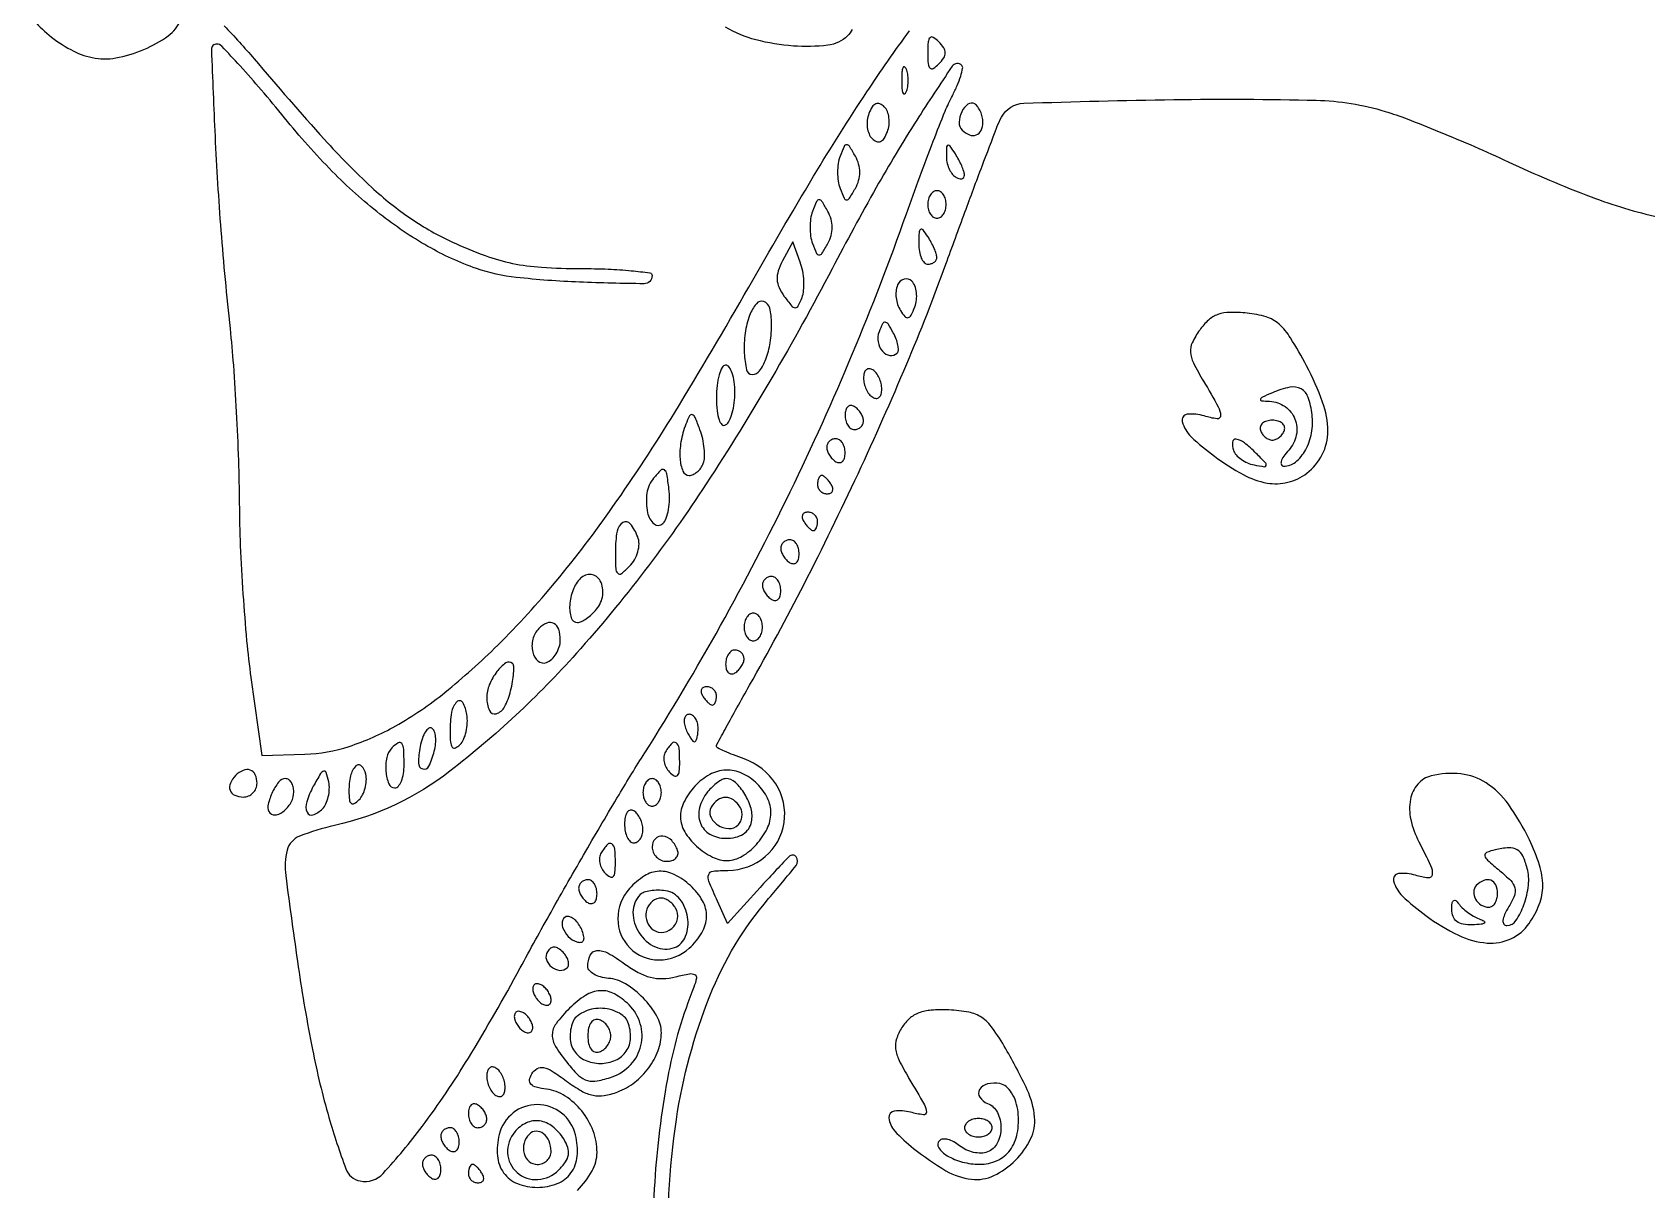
# Model space of a CAD drawing. Header units: millimetres. Extents: x 56222 to 3066687, y -650199 to -121287.
# Drawn here: x 140562.301 to 140564.496, y -185751.057 to -185749.483 of the extents above; entities that cross this region are included whole.
import ezdxf

# ---------------------------------------------------------------- set-up
doc = ezdxf.new("R2010")
doc.units = ezdxf.units.MM
doc.header["$MEASUREMENT"] = 0
doc.layers.add('$TD_AUDIT_GENERATED_(A0BDF17)', color=32, linetype='Continuous', lineweight=30)

msp = doc.modelspace()

# ---------------------------------------------------------------- linework, layer by layer
at = {"layer": '$TD_AUDIT_GENERATED_(A0BDF17)', "linetype": 'Continuous', "lineweight": 25, "ltscale": 2}
for points in [[(140562.301, -185749.4645, 0.048752), (140562.3238, -185749.4872, 0.047833), (140562.3532, -185749.507, 0.070194), (140562.3824, -185749.5179, 0.101189), (140562.4144, -185749.5183, 0.053448), (140562.4526, -185749.5068, 0.054113), (140562.4859, -185749.4882, 0.14791), (140562.5023, -185749.4671, -0.206619)], [(140562.5617, -185749.4746, -0.016158), (140562.6026, -185749.5196, 0.006344), (140562.6981, -185749.6291, 0.023676), (140562.7623, -185749.6942, 0.036519), (140562.8158, -185749.7368, 0.042594), (140562.8724, -185749.7688, 0.01945), (140562.9167, -185749.7871, 0.037243), (140562.9537, -185749.7976, 0.034886), (140562.9934, -185749.8029, 0.014999), (140563.0468, -185749.8047, -0.009079), (140563.0839, -185749.8054, -0.015033), (140563.1152, -185749.8076, -0.008734), (140563.1404, -185749.8106, -0.374824), (140563.1436, -185749.8143, -0.41701), (140563.1326, -185749.8253, -0.008204), (140563.045, -185749.8232, -0.016491), (140562.959, -185749.8168, -0.057378), (140562.9048, -185749.8046, -0.046065), (140562.8387, -185749.7745, -0.036453), (140562.7736, -185749.7306, -0.03263), (140562.7088, -185749.6726, -0.023217), (140562.644, -185749.5999, 0.005845), (140562.6121, -185749.5615, 0.008965), (140562.5835, -185749.5291, 0.004152), (140562.5586, -185749.5024, 0.195716), (140562.552, -185749.4994, 0.436987), (140562.5445, -185749.5069, 0.002228), (140562.5494, -185749.6249, 0.00819), (140562.5574, -185749.7531, 0.007282), (140562.5698, -185749.8862, -0.009185), (140562.5743, -185749.9362, -0.004576), (140562.5783, -185749.9997, -0.00454), (140562.5811, -185750.0656, -0.006662), (140562.5824, -185750.1235, 0.008702), (140562.5838, -185750.1815, 0.005923), (140562.5874, -185750.2473, 0.00597), (140562.5924, -185750.3108, 0.011931), (140562.5982, -185750.3609), (140562.6129, -185750.467), (140562.6715, -185750.4651, 0.070613), (140562.7319, -185750.4544, 0.049816), (140562.7951, -185750.4266, 0.041576), (140562.862, -185750.381, 0.024927), (140562.9337, -185750.3168, 0.025028), (140563.0131, -185750.2299, 0.019704), (140563.0904, -185750.1284, 0.015711), (140563.1743, -185750.0004, 0.007381), (140563.275, -185749.8299, -0.005342), (140563.3632, -185749.6792, -0.01129), (140563.4355, -185749.5646, -0.011888), (140563.4937, -185749.4813, -0.081265)], [(140563.4156, -185749.4796, -0.069954), (140563.4092, -185749.4882, -0.16882), (140563.3826, -185749.5011, -0.047043), (140563.3356, -185749.5021, -0.046562), (140563.2847, -185749.4937, -0.070883), (140563.2436, -185749.4763, 0.002288)], [(140563.1663, -185751.164, -0.048779), (140563.1766, -185750.9619, -0.057794), (140563.2221, -185750.7937, -0.082306), (140563.302, -185750.6615, 0.008051), (140563.3394, -185750.6163, 0.345415), (140563.3395, -185750.6047, 0.458306), (140563.3299, -185750.6041, 0.008332), (140563.2904, -185750.6464), (140563.2463, -185750.6952), (140563.2325, -185750.6649, -0.009651), (140563.2208, -185750.6379, -0.181295), (140563.2205, -185750.6288, -0.292556), (140563.2264, -185750.6241, -0.024272), (140563.2467, -185750.623, 0.17487), (140563.2973, -185750.6043, 0.183984), (140563.3231, -185750.5581, 0.179579), (140563.3118, -185750.5055, 0.168658), (140563.2687, -185750.4714, -0.008501), (140563.2543, -185750.4661, -0.013449), (140563.2421, -185750.4611, -0.007357), (140563.2323, -185750.4565, -0.287053), (140563.2311, -185750.4545, -0.123969), (140563.2318, -185750.4517, -0.000758), (140563.2443, -185750.4285, -0.003058), (140563.2589, -185750.4021, -0.001936), (140563.2761, -185750.3714, 0.011005), (140563.3503, -185750.2337, 0.009045), (140563.4236, -185750.0836, 0.009178), (140563.4899, -185749.9342, 0.012979), (140563.543, -185749.7987, -0.001425), (140563.5689, -185749.7279, -0.002031), (140563.5923, -185749.6653, -0.001116), (140563.6124, -185749.6124, -0.03037), (140563.6186, -185749.5988, -0.268782), (140563.6489, -185749.5799, -0.004572), (140563.8529, -185749.575, -0.00989), (140564.0464, -185749.5759, -0.067886), (140564.1402, -185749.591, -0.01754), (140564.1701, -185749.6013, -0.005687), (140564.2136, -185749.6186, -0.005662), (140564.2616, -185749.6388, -0.006338), (140564.3073, -185749.6595, 0.018022), (140564.4203, -185749.7073, 0.037277), (140564.5121, -185749.7347, 0.037194)], [(140563.0422, -185751.0583, 0.065531), (140563.0621, -185751.0318, 0.129065), (140563.0687, -185751.0065, 0.091195), (140563.0634, -185750.9774, 0.077679), (140563.0479, -185750.9502, 0.080573), (140563.0255, -185750.9299, 0.112464), (140563.0002, -185750.9207, -0.030662), (140562.986, -185750.918, -0.140497), (140562.9788, -185750.9138, -0.238232), (140562.977, -185750.9078, -0.0968), (140562.9801, -185750.8997, -0.120362), (140562.9874, -185750.8926, -0.187244), (140562.9959, -185750.8912, -0.090955), (140563.0078, -185750.8961, -0.016522), (140563.0274, -185750.9096, 0.027316), (140563.0477, -185750.923, 0.08035), (140563.0633, -185750.9289, 0.09474), (140563.0784, -185750.9292, 0.048082), (140563.0968, -185750.9242, 0.075009), (140563.1199, -185750.9112, 0.067812), (140563.1391, -185750.8915, 0.069826), (140563.1518, -185750.8681, 0.089818), (140563.1562, -185750.844, 0.131178), (140563.1501, -185750.8212, 0.062045), (140563.1317, -185750.7968, 0.061669), (140563.1076, -185750.7774, 0.120716), (140563.0843, -185750.7699, -0.047305), (140563.0736, -185750.768, -0.064223), (140563.0645, -185750.7643, -0.080865), (140563.0583, -185750.7593, -0.184069), (140563.0562, -185750.7538, -0.106295), (140563.0596, -185750.7383, -0.276744), (140563.0685, -185750.7321, -0.14579), (140563.0837, -185750.7355, -0.031215), (140563.1066, -185750.7504, 0.035316), (140563.1248, -185750.7619, 0.061959), (140563.1414, -185750.7684, 0.068629), (140563.1578, -185750.7702, 0.054989), (140563.1755, -185750.7678, -0.01451), (140563.1945, -185750.7636, -0.177303), (140563.2017, -185750.7648, -0.328558), (140563.204, -185750.7698, -0.041976), (140563.2003, -185750.7818, 0.047383), (140563.1661, -185750.898, 0.030456), (140563.1478, -185751.0374, 0.028915), (140563.146, -185751.1875, 0.029252)]]:
    msp.add_lwpolyline(points, format="xyb", dxfattribs=at)
for points in [[(140563.5334, -185749.5264, 0.049631), (140563.5401, -185749.5182, 0.147822), (140563.5421, -185749.5114, 0.147822), (140563.5401, -185749.5046, 0.049631), (140563.5334, -185749.4964, 0.051663), (140563.5259, -185749.4903, 0.354955), (140563.5215, -185749.4908, 0.180052), (140563.5189, -185749.4964, 0.018208), (140563.5184, -185749.5114, 0.018208), (140563.5189, -185749.5264, 0.180052), (140563.5215, -185749.532, 0.354955), (140563.5259, -185749.5325, 0.051663)], [(140562.6626, -185750.7544, 0.012531), (140562.6819, -185750.8668, 0.021563), (140562.7043, -185750.9591, 0.018508), (140562.7273, -185751.0289, 0.26157), (140562.7466, -185751.0454, 0.260515), (140562.7778, -185751.0352, 0.024885), (140562.831, -185750.9713, 0.02463), (140562.8938, -185750.8784, 0.01241), (140562.9643, -185750.7557, -0.004062), (140563.0062, -185750.6797, -0.003085), (140563.0534, -185750.5971, -0.003119), (140563.0986, -185750.5201, -0.007278), (140563.1337, -185750.4632, 0.014762), (140563.2366, -185750.2902, 0.013919), (140563.3314, -185750.1081, 0.013866), (140563.4161, -185749.9203, 0.014357), (140563.4893, -185749.7302, -0.003793), (140563.5075, -185749.6798, -0.004252), (140563.5258, -185749.6316, -0.003915), (140563.542, -185749.5908, -0.022634), (140563.5518, -185749.5697, 0.017646), (140563.5584, -185749.5557, 0.026342), (140563.5631, -185749.5429, 0.024381), (140563.5658, -185749.5325, 0.252474), (140563.5646, -185749.5284, 0.471071), (140563.5515, -185749.5297, 0.006957), (140563.5034, -185749.6029, 0.013253), (140563.4483, -185749.6946, 0.008241), (140563.3884, -185749.805, -0.024042), (140563.2173, -185750.0973, -0.037944), (140563.0407, -185750.3279, -0.045722), (140562.8686, -185750.4883, -0.110085), (140562.7119, -185750.562, 0.03931), (140562.6642, -185750.5767, 0.240191), (140562.6476, -185750.5955, 0.095166), (140562.6455, -185750.6301, 0.003883)], [(140563.4892, -185749.5645, 0.057986), (140563.4911, -185749.5574, 0.037979), (140563.4918, -185749.5489, 0.037979), (140563.4911, -185749.5404, 0.057986), (140563.4892, -185749.5333, 0.174857), (140563.4868, -185749.5306, 0.447206), (140563.4847, -185749.5314, 0.078554), (140563.4833, -185749.5377, 0.017491), (140563.4829, -185749.5489, 0.017491), (140563.4833, -185749.56, 0.078554), (140563.4847, -185749.5663, 0.447206), (140563.4868, -185749.5671, 0.174857)], [(140563.4634, -185749.6188, 0.063629), (140563.4657, -185749.6096, 0.058551), (140563.4656, -185749.5999, 0.062447), (140563.4634, -185749.5911, 0.10393), (140563.4593, -185749.5847, 0.097635), (140563.4533, -185749.5807, 0.205678), (140563.4478, -185749.5807, 0.150424), (140563.4428, -185749.585, 0.048003), (140563.4384, -185749.5938, 0.063629), (140563.4362, -185749.6031, 0.058551), (140563.4362, -185749.6128, 0.062447), (140563.4385, -185749.6216, 0.10393), (140563.4426, -185749.628, 0.097635), (140563.4486, -185749.632, 0.205678), (140563.4541, -185749.632, 0.150424), (140563.459, -185749.6277, 0.048003)], [(140563.5933, -185749.6058, 0.055887), (140563.5925, -185749.5984, 0.049696), (140563.5901, -185749.5911, 0.052635), (140563.5864, -185749.5849, 0.096533), (140563.5822, -185749.5809, 0.305994), (140563.573, -185749.5813, 0.122354), (140563.5646, -185749.5914, 0.101767), (140563.5609, -185749.6058, 0.210351), (140563.5651, -185749.6164, 0.099868), (140563.5749, -185749.6229, 0.1881), (140563.5842, -185749.623, 0.197274), (140563.5909, -185749.6168, 0.10924)], [(140563.4199, -185749.6957, 0.059084), (140563.4244, -185749.6848, 0.068981), (140563.4259, -185749.6738, 0.068981), (140563.4244, -185749.6628, 0.059084), (140563.4199, -185749.6519, 0.010895), (140563.4119, -185749.6384, 0.259519), (140563.4082, -185749.6363, 0.295615), (140563.4048, -185749.6385, 0.013333), (140563.3992, -185749.6519, 0.055799), (140563.3966, -185749.6619, 0.036213), (140563.3958, -185749.6738, 0.036213), (140563.3966, -185749.6857, 0.055799), (140563.3992, -185749.6957, 0.013333), (140563.4048, -185749.7091, 0.295615), (140563.4082, -185749.7113, 0.259519), (140563.4119, -185749.7092, 0.010895)], [(140563.5682, -185749.6776, 0.074451), (140563.5673, -185749.6725, 0.021733), (140563.5645, -185749.665, 0.021318), (140563.5605, -185749.6567, 0.021347), (140563.5559, -185749.6488, 0.010223), (140563.5488, -185749.6383, 0.295079), (140563.5459, -185749.6371, 0.343021), (140563.544, -185749.6393, 0.012098), (140563.5436, -185749.6512, 0.053738), (140563.5444, -185749.6598, 0.049393), (140563.5471, -185749.6684, 0.052761), (140563.5511, -185749.6755, 0.101161), (140563.5559, -185749.68, 0.058538), (140563.5606, -185749.6823, 0.128516), (140563.5646, -185749.6825, 0.195945), (140563.5672, -185749.6808, 0.157323)], [(140563.5434, -185749.7175, 0.064853), (140563.5424, -185749.7103, 0.082425), (140563.5397, -185749.7043, 0.098894), (140563.5357, -185749.7002, 0.148195), (140563.5309, -185749.6988, 0.148195), (140563.5261, -185749.7002, 0.098894), (140563.5221, -185749.7043, 0.082425), (140563.5193, -185749.7103, 0.064853), (140563.5184, -185749.7175, 0.064853), (140563.5193, -185749.7247, 0.082425), (140563.5221, -185749.7307, 0.098894), (140563.5261, -185749.7348, 0.148195), (140563.5309, -185749.7362, 0.148195), (140563.5357, -185749.7348, 0.098894), (140563.5397, -185749.7307, 0.082425), (140563.5424, -185749.7247, 0.064853)], [(140563.3825, -185749.7706, 0.059084), (140563.3869, -185749.7598, 0.068981), (140563.3885, -185749.7487, 0.068981), (140563.3869, -185749.7377, 0.059084), (140563.3824, -185749.7269, 0.010895), (140563.3745, -185749.7133, 0.259519), (140563.3707, -185749.7113, 0.295615), (140563.3673, -185749.7135, 0.013333), (140563.3618, -185749.7269, 0.055799), (140563.3591, -185749.7369, 0.036213), (140563.3583, -185749.7487, 0.036213), (140563.3591, -185749.7606, 0.055799), (140563.3618, -185749.7706, 0.013333), (140563.3673, -185749.784, 0.295615), (140563.3707, -185749.7862, 0.259519), (140563.3745, -185749.7841, 0.010895)], [(140563.5307, -185749.7893, 0.077483), (140563.5298, -185749.7845, 0.020703), (140563.527, -185749.7772, 0.02047), (140563.523, -185749.7691, 0.019837), (140563.5184, -185749.7612, 0.023197), (140563.5119, -185749.7521, 0.409657), (140563.5086, -185749.7517, 0.220444), (140563.5065, -185749.7557, 0.011293), (140563.5061, -185749.7706, 0.042523), (140563.5069, -185749.7814, 0.062416), (140563.5096, -185749.7905, 0.082215), (140563.5136, -185749.7966, 0.210568), (140563.5184, -185749.7987, 0.073605), (140563.5232, -185749.798, 0.089496), (140563.5272, -185749.796, 0.102891), (140563.5298, -185749.7929, 0.133323)], [(140563.3474, -185749.8442, 0.06919), (140563.3496, -185749.8344, 0.034855), (140563.3499, -185749.8216, 0.033795), (140563.3483, -185749.8082, 0.042503), (140563.345, -185749.7961), (140563.3347, -185749.7684), (140563.3209, -185749.7943, 0.044148), (140563.3151, -185749.808, 0.091301), (140563.3135, -185749.8194, 0.095018), (140563.3162, -185749.8304, 0.050835), (140563.3233, -185749.8425, 0.013866), (140563.3332, -185749.8553, 0.205813), (140563.3382, -185749.8579, 0.300835), (140563.3423, -185749.8556, 0.026893)], [(140563.5007, -185749.8569, 0.06178), (140563.503, -185749.8474, 0.05794), (140563.503, -185749.8374, 0.062199), (140563.5009, -185749.8284, 0.106657), (140563.4967, -185749.822, 0.270146), (140563.4861, -185749.8192, 0.237943), (140563.4774, -185749.827, 0.122902), (140563.4753, -185749.8445, 0.108125), (140563.4814, -185749.8619, 0.03838), (140563.4873, -185749.8701, 0.288275), (140563.4917, -185749.8714, 0.216012), (140563.4957, -185749.8681, 0.023638)], [(140563.306, -185749.8789, 0.061507), (140563.3035, -185749.8585, 0.252368), (140563.2954, -185749.8496, 0.317616), (140563.2853, -185749.8525, 0.077779), (140563.2762, -185749.8684, 0.059062), (140563.2701, -185749.8924, 0.04377), (140563.2689, -185749.9196, 0.044424), (140563.272, -185749.9424, 0.350556), (140563.2797, -185749.9486, 0.236107), (140563.2898, -185749.9436, 0.070721), (140563.2983, -185749.9281, 0.054226), (140563.3041, -185749.9055, 0.036078)], [(140563.4767, -185749.9196, 0.191296), (140563.4784, -185749.9156, 0.054081), (140563.4778, -185749.9088, 0.046136), (140563.4755, -185749.9005, 0.034771), (140563.4714, -185749.892, 0.014468), (140563.4643, -185749.88, 0.237758), (140563.4604, -185749.8776, 0.305904), (140563.4569, -185749.8797, 0.021493), (140563.4521, -185749.8906, 0.136473), (140563.4508, -185749.9045, 0.132635), (140563.4568, -185749.9172, 0.181039), (140563.4668, -185749.9228, 0.238421)], [(140563.8779, -185749.9055, 0.132781), (140563.8755, -185749.9183, 0.097996), (140563.8795, -185749.9327, 0.016398), (140563.8934, -185749.958, -0.006223), (140563.9133, -185749.9928, -0.123249), (140563.9165, -185750.0046, -0.457489), (140563.9117, -185750.009, -0.044905), (140563.8942, -185750.0051, 0.104336), (140563.8712, -185750.0028, 0.455618), (140563.8644, -185750.0127, 0.141352), (140563.8765, -185750.0334, 0.03182), (140563.9081, -185750.0599, 0.033806), (140563.9472, -185750.0848, 0.079694), (140563.9797, -185750.0963, 0.107133), (140564.0079, -185750.0953, 0.10191), (140564.0337, -185750.0829, 0.113502), (140564.0547, -185750.0576, 0.11779), (140564.0622, -185750.026, 0.085743), (140564.0552, -185749.9864, 0.036515), (140564.0334, -185749.9371, 0.014527), (140564.0115, -185749.899, 0.074098), (140563.9959, -185749.8803, 0.107907), (140563.9784, -185749.8705, 0.048518), (140563.9524, -185749.8652, 0.030019), (140563.929, -185749.8643, 0.081787), (140563.9127, -185749.8672, 0.097956), (140563.8999, -185749.8749, 0.056303), (140563.888, -185749.8883, 0.039946)], [(140563.2561, -185749.9729, 0.032276), (140563.2552, -185749.9588, 0.049716), (140563.2524, -185749.9469, 0.064068), (140563.2484, -185749.9387, 0.251914), (140563.2436, -185749.9361, 0.280045), (140563.2388, -185749.9391, 0.051215), (140563.2348, -185749.9492, 0.04194), (140563.232, -185749.9635, 0.02657), (140563.2311, -185749.9806, 0.023007), (140563.2319, -185749.9982, 0.059005), (140563.2346, -185750.0106, 0.125298), (140563.2386, -185750.0168, 0.336396), (140563.2436, -185750.0173, 0.146547), (140563.2484, -185750.0119, 0.040338), (140563.2524, -185750.0011, 0.037109), (140563.2552, -185749.9875, 0.031397)], [(140563.4559, -185749.9688, 0.059645), (140563.455, -185749.9611, 0.050746), (140563.4523, -185749.9533, 0.053126), (140563.4482, -185749.9467, 0.091204), (140563.4435, -185749.9424, 0.131946), (140563.4387, -185749.9409, 0.190139), (140563.4346, -185749.9424, 0.14379), (140563.4319, -185749.9468, 0.069308), (140563.431, -185749.9534, 0.059645), (140563.4319, -185749.9611, 0.050746), (140563.4346, -185749.9689, 0.053126), (140563.4387, -185749.9755, 0.091204), (140563.4435, -185749.9798, 0.131946), (140563.4482, -185749.9813, 0.190139), (140563.4523, -185749.9798, 0.14379), (140563.455, -185749.9754, 0.069308)], [(140564.0408, -185750.0034, 0.052037), (140564.0355, -185749.9799, 0.187527), (140564.0259, -185749.9683, 0.181005), (140564.0106, -185749.966, 0.048016), (140563.9868, -185749.9736, 0.006823), (140563.9732, -185749.9797, 0.209549), (140563.9707, -185749.9824, 0.477982), (140563.972, -185749.9844, 0.01476), (140563.9831, -185749.9852, -0.142027), (140564.0041, -185749.9922, -0.149448), (140564.0175, -185750.0093, -0.145538), (140564.0194, -185750.0313, -0.133083), (140564.009, -185750.0516, 0.030882), (140564.0023, -185750.06, 0.07684), (140563.9988, -185750.0671, 0.182371), (140563.9991, -185750.0715, 0.296932), (140564.0021, -185750.0735, 0.173293), (140564.0182, -185750.0678, 0.095246), (140564.0318, -185750.0515, 0.080508), (140564.04, -185750.0284, 0.075296)], [(140563.431, -185750.0118, 0.089642), (140563.43, -185750.0067, 0.053229), (140563.4273, -185750.0012, 0.051032), (140563.4233, -185749.9962, 0.06081), (140563.4185, -185749.9923, 0.139169), (140563.4137, -185749.991, 0.191142), (140563.4097, -185749.9926, 0.138808), (140563.4069, -185749.9972, 0.066118), (140563.406, -185750.0041, 0.062283), (140563.4069, -185750.0115, 0.080552), (140563.4097, -185750.0178, 0.097988), (140563.4137, -185750.0221, 0.153634), (140563.4185, -185750.0236, 0.092995), (140563.4232, -185750.0227, 0.096318), (140563.4273, -185750.0201, 0.099231), (140563.43, -185750.0163, 0.105429)], [(140563.2132, -185750.0696, 0.084242), (140563.2149, -185750.0613, 0.032269), (140563.2145, -185750.0494, 0.030832), (140563.2124, -185750.0363, 0.033069), (140563.2087, -185750.0239, 0.010299), (140563.2021, -185750.0072, 0.203038), (140563.1983, -185750.0034, 0.387359), (140563.1946, -185750.0049, 0.025048), (140563.1895, -185750.0163, 0.048162), (140563.1828, -185750.0403, 0.059784), (140563.1816, -185750.0634, 0.080616), (140563.1855, -185750.0803, 0.304982), (140563.194, -185750.086, 0.111456), (140563.1994, -185750.0848, 0.066125), (140563.205, -185750.0812, 0.061072), (140563.2098, -185750.0759, 0.063157)], [(140564.0032, -185750.0245, 0.159683), (140564.0032, -185750.0194, 0.143818), (140564.0002, -185750.015, 0.107546), (140563.9945, -185750.012, 0.064908), (140563.9868, -185750.011, 0.064908), (140563.9792, -185750.012, 0.107546), (140563.9735, -185750.015, 0.143818), (140563.9705, -185750.0194, 0.159683), (140563.9705, -185750.0245, 0.073624), (140563.9731, -185750.0296, 0.066918), (140563.9772, -185750.034, 0.070382), (140563.982, -185750.0369, 0.102038), (140563.9868, -185750.0379, 0.102038), (140563.9917, -185750.0369, 0.070382), (140563.9965, -185750.034, 0.066918), (140564.0006, -185750.0296, 0.073624)], [(140563.406, -185750.0555, 0.062283), (140563.4051, -185750.0481, 0.080552), (140563.4023, -185750.0418, 0.097988), (140563.3983, -185750.0376, 0.153634), (140563.3935, -185750.0361, 0.092995), (140563.3887, -185750.0369, 0.096318), (140563.3847, -185750.0395, 0.099231), (140563.382, -185750.0433, 0.105429), (140563.381, -185750.0478, 0.089642), (140563.3819, -185750.0529, 0.053229), (140563.3847, -185750.0584, 0.051032), (140563.3887, -185750.0635, 0.06081), (140563.3935, -185750.0673, 0.139169), (140563.3982, -185750.0686, 0.191142), (140563.4023, -185750.067, 0.138808), (140563.4051, -185750.0624, 0.066118)], [(140563.965, -185750.0561, 0.027289), (140563.9488, -185750.0416, 0.13434), (140563.9377, -185750.0368, 0.418621), (140563.9327, -185750.0406, 0.112597), (140563.9338, -185750.0516, 0.103328), (140563.9374, -185750.058, 0.054984), (140563.9442, -185750.064, 0.051333), (140563.9528, -185750.0689, 0.055364), (140563.962, -185750.0717, 0.011149), (140563.9759, -185750.0741, 0.40204), (140563.9784, -185750.0724, 0.241811), (140563.9773, -185750.0687, 0.006239)], [(140563.1584, -185750.1513, 0.11452), (140563.1628, -185750.1442, 0.039601), (140563.1658, -185750.1324, 0.036868), (140563.1672, -185750.1184, 0.035188), (140563.1665, -185750.1042, 0.010813), (140563.1637, -185750.0839, 0.201872), (140563.1603, -185750.0785, 0.362792), (140563.1555, -185750.0789, 0.025964), (140563.1457, -185750.0896, 0.136785), (140563.1366, -185750.1102, 0.086848), (140563.1374, -185750.1367, 0.167955), (140563.1463, -185750.1518, 0.390398)], [(140563.3872, -185750.0985, 0.029505), (140563.3839, -185750.0937, 0.035638), (140563.3802, -185750.0897, 0.038439), (140563.3767, -185750.0868, 0.151918), (140563.374, -185750.086, 0.210953), (140563.3719, -185750.087, 0.081139), (140563.3701, -185750.0897, 0.061769), (140563.3689, -185750.0937, 0.042167), (140563.3685, -185750.0985, 0.105053), (140563.3695, -185750.1033, 0.099167), (140563.3724, -185750.1073, 0.09642), (140563.3767, -185750.1101, 0.093332), (140563.3817, -185750.111, 0.108972), (140563.3862, -185750.11, 0.182303), (140563.3888, -185750.1073, 0.161196), (140563.3892, -185750.1033, 0.082592)], [(140563.124, -185750.1694, 0.074356), (140563.114, -185750.1518, 0.38541), (140563.1039, -185750.15, 0.213394), (140563.0959, -185750.162, 0.041494), (140563.0937, -185750.1886, 0.008812), (140563.0941, -185750.2125, 0.178453), (140563.0968, -185750.2191, 0.393716), (140563.1018, -185750.2195, 0.028574), (140563.1129, -185750.2096, 0.066386), (140563.1198, -185750.2006, 0.062393), (140563.1242, -185750.1899, 0.065733), (140563.1258, -185750.179, 0.093986)], [(140563.3685, -185750.1485, 0.105053), (140563.3675, -185750.1437, 0.099167), (140563.3646, -185750.1397, 0.09642), (140563.3603, -185750.1369, 0.093332), (140563.3553, -185750.136, 0.108972), (140563.3508, -185750.137, 0.182303), (140563.3482, -185750.1397, 0.161196), (140563.3478, -185750.1437, 0.082592), (140563.3498, -185750.1485, 0.029505), (140563.3531, -185750.1533, 0.035638), (140563.3568, -185750.1573, 0.038439), (140563.3604, -185750.1602, 0.151918), (140563.363, -185750.161, 0.210953), (140563.3651, -185750.16, 0.081139), (140563.3669, -185750.1573, 0.061769), (140563.3681, -185750.1533, 0.042167)], [(140563.3435, -185750.1929, 0.062283), (140563.3426, -185750.1855, 0.080552), (140563.3399, -185750.1792, 0.097988), (140563.3358, -185750.175, 0.153634), (140563.331, -185750.1735, 0.092995), (140563.3263, -185750.1744, 0.096318), (140563.3222, -185750.1769, 0.099231), (140563.3195, -185750.1807, 0.105429), (140563.3185, -185750.1852, 0.089642), (140563.3195, -185750.1903, 0.053229), (140563.3222, -185750.1958, 0.051032), (140563.3263, -185750.2009, 0.06081), (140563.331, -185750.2047, 0.139169), (140563.3358, -185750.206, 0.191142), (140563.3399, -185750.2044, 0.138808), (140563.3426, -185750.1998, 0.066118)], [(140563.0682, -185750.2678, 0.139648), (140563.0765, -185750.2489, 0.155746), (140563.0731, -185750.2294, 0.246614), (140563.0608, -185750.2209, 0.231176), (140563.0463, -185750.2259, 0.106766), (140563.0362, -185750.2416, 0.073029), (140563.0316, -185750.2624, 0.093581), (140563.0337, -185750.2797, 0.327483), (140563.0422, -185750.2859, 0.115414), (140563.0474, -185750.2847, 0.037174), (140563.0544, -185750.2806, 0.034806), (140563.0616, -185750.2747, 0.032675)], [(140563.3185, -185750.2429, 0.062283), (140563.3176, -185750.2355, 0.080552), (140563.3149, -185750.2292, 0.097988), (140563.3108, -185750.2249, 0.153634), (140563.3061, -185750.2234, 0.092995), (140563.3013, -185750.2243, 0.096318), (140563.2972, -185750.2269, 0.099231), (140563.2945, -185750.2307, 0.105429), (140563.2936, -185750.2352, 0.089642), (140563.2945, -185750.2403, 0.053229), (140563.2972, -185750.2458, 0.051032), (140563.3013, -185750.2508, 0.06081), (140563.3061, -185750.2547, 0.139169), (140563.3108, -185750.256, 0.191142), (140563.3149, -185750.2544, 0.138808), (140563.3176, -185750.2498, 0.066118)], [(140563.2936, -185750.2921, 0.064853), (140563.2926, -185750.285, 0.082425), (140563.2899, -185750.2789, 0.098894), (140563.2858, -185750.2748, 0.148195), (140563.2811, -185750.2734, 0.148195), (140563.2763, -185750.2748, 0.098894), (140563.2723, -185750.2789, 0.082425), (140563.2695, -185750.285, 0.064853), (140563.2686, -185750.2921, 0.064853), (140563.2695, -185750.2993, 0.082425), (140563.2723, -185750.3054, 0.098894), (140563.2763, -185750.3094, 0.148195), (140563.2811, -185750.3109, 0.148195), (140563.2858, -185750.3094, 0.098894), (140563.2899, -185750.3054, 0.082425), (140563.2926, -185750.2993, 0.064853)], [(140563.0188, -185750.3095, 0.074935), (140563.0166, -185750.2951, 0.199515), (140563.01, -185750.2872, 0.227295), (140563.0005, -185750.2868, 0.094103), (140562.9896, -185750.2942, 0.137231), (140562.9814, -185750.3087, 0.115941), (140562.9813, -185750.3264, 0.164154), (140562.9886, -185750.3385, 0.27261), (140563, -185750.3404, 0.098143), (140563.0072, -185750.3359, 0.066864), (140563.0132, -185750.3284, 0.064008), (140563.0174, -185750.3191, 0.07271)], [(140563.2686, -185750.3351, 0.105429), (140563.2676, -185750.3306, 0.099231), (140563.2649, -185750.3268, 0.096318), (140563.2609, -185750.3243, 0.092995), (140563.2561, -185750.3234, 0.153634), (140563.2513, -185750.3249, 0.097988), (140563.2473, -185750.3291, 0.080552), (140563.2445, -185750.3354, 0.062283), (140563.2436, -185750.3428, 0.066118), (140563.2445, -185750.3497, 0.138808), (140563.2473, -185750.3543, 0.191142), (140563.2514, -185750.3559, 0.139169), (140563.2561, -185750.3546, 0.06081), (140563.2609, -185750.3508, 0.051032), (140563.2649, -185750.3457, 0.053229), (140563.2677, -185750.3402, 0.089642)], [(140562.9513, -185750.379, 0.01879), (140562.954, -185750.3664, 0.02576), (140562.9553, -185750.3549, 0.024432), (140562.9555, -185750.3456, 0.191133), (140562.9538, -185750.3417, 0.364182), (140562.9448, -185750.341, 0.078826), (140562.9326, -185750.3527, 0.062973), (140562.9223, -185750.3708, 0.09856), (140562.9188, -185750.3883, 0.102214), (140562.9224, -185750.4056, 0.377222), (140562.9316, -185750.41, 0.20487), (140562.943, -185750.4007, 0.05934)], [(140563.2311, -185750.3858, 0.105053), (140563.2301, -185750.3811, 0.099167), (140563.2272, -185750.377, 0.09642), (140563.2229, -185750.3743, 0.093332), (140563.2179, -185750.3733, 0.108972), (140563.2134, -185750.3743, 0.182303), (140563.2108, -185750.377, 0.161196), (140563.2104, -185750.3811, 0.082592), (140563.2124, -185750.3858, 0.029505), (140563.2157, -185750.3906, 0.035638), (140563.2194, -185750.3946, 0.038439), (140563.223, -185750.3975, 0.151918), (140563.2256, -185750.3983, 0.210953), (140563.2277, -185750.3974, 0.081139), (140563.2295, -185750.3946, 0.061769), (140563.2307, -185750.3906, 0.042167)], [(140562.8824, -185750.4522, 0.093921), (140562.8873, -185750.4451, 0.046785), (140562.8907, -185750.4346, 0.044184), (140562.8924, -185750.4226, 0.049405), (140562.8918, -185750.4111, 0.091486), (140562.8862, -185750.3948, 0.49674), (140562.8783, -185750.3938, 0.156221), (140562.871, -185750.4081, 0.040615), (140562.8689, -185750.4341, 0.020593), (140562.8695, -185750.4487, 0.141005), (140562.872, -185750.4554, 0.349376), (140562.8762, -185750.4565, 0.092521)], [(140563.2061, -185750.4295, 0.062722), (140563.2052, -185750.4224, 0.08088), (140563.2026, -185750.4163, 0.098158), (140563.1986, -185750.4123, 0.152681), (140563.194, -185750.4108, 0.184534), (140563.19, -185750.4123, 0.147206), (140563.1876, -185750.4163, 0.100118), (140563.1873, -185750.4224, 0.055937), (140563.1891, -185750.4295, 0.02136), (140563.1922, -185750.4367, 0.030395), (140563.1956, -185750.4428, 0.030693), (140563.1989, -185750.4472, 0.222225), (140563.2012, -185750.4483, 0.289661), (140563.2031, -185750.4471, 0.046727), (140563.2047, -185750.4428, 0.039339), (140563.2058, -185750.4367, 0.024748)], [(140562.8475, -185750.4608, 0.040394), (140562.8493, -185750.4508, 0.050539), (140562.8492, -185750.4414, 0.059244), (140562.8475, -185750.4338, 0.169812), (140562.8441, -185750.4297, 0.298967), (140562.8399, -185750.4298, 0.099644), (140562.8354, -185750.4345, 0.061246), (140562.8313, -185750.4432, 0.03289), (140562.8283, -185750.4547, 0.042524), (140562.826, -185750.4771, 0.331766), (140562.8317, -185750.4851, 0.37754), (140562.8401, -185750.4815, 0.044871)], [(140562.8064, -185750.4795, 0.011827), (140562.8059, -185750.4582, 0.146405), (140562.8032, -185750.4507, 0.394613), (140562.7984, -185750.4497, 0.056055), (140562.7897, -185750.4566, 0.148246), (140562.7829, -185750.4695, 0.068475), (140562.7817, -185750.4886, 0.077107), (140562.7856, -185750.5052, 0.305562), (140562.7939, -185750.5108, 0.226478), (140562.7987, -185750.5085, 0.074992), (140562.8027, -185750.5016, 0.057076), (140562.8055, -185750.4915, 0.038131)], [(140563.1811, -185750.4758, 0.022936), (140563.1803, -185750.4566, 0.217734), (140563.1763, -185750.4497, 0.382301), (140563.1704, -185750.4503, 0.044558), (140563.1617, -185750.4619, 0.11056), (140563.1596, -185750.4681, 0.077894), (140563.1599, -185750.4755, 0.072722), (140563.1626, -185750.483, 0.074436), (140563.1672, -185750.4893, 0.062607), (140563.1738, -185750.4945, 0.339454), (140563.178, -185750.494, 0.178281), (140563.1806, -185750.4886, 0.02285)], [(140562.6065, -185750.5045, 0.103678), (140562.6041, -185750.4929, 0.206496), (140562.5973, -185750.4866, 0.193059), (140562.5877, -185750.487, 0.091649), (140562.5774, -185750.4941, 0.091649), (140562.5703, -185750.5045, 0.193059), (140562.5699, -185750.5141, 0.206496), (140562.5762, -185750.5208, 0.103678), (140562.5878, -185750.5233, 0.099038), (140562.5949, -185750.5218, 0.097945), (140562.601, -185750.5178, 0.097945), (140562.6051, -185750.5117, 0.099038)], [(140562.6565, -185750.5163, 0.060079), (140562.6557, -185750.5094, 0.078855), (140562.6532, -185750.5036, 0.097032), (140562.6496, -185750.4997, 0.15858), (140562.6453, -185750.4983, 0.234486), (140562.6359, -185750.5029, 0.056021), (140562.6267, -185750.5184, 0.056284), (140562.6212, -185750.5354, 0.251656), (140562.6241, -185750.545, 0.268399), (140562.633, -185750.5474, 0.116311), (140562.644, -185750.5414, 0.091782), (140562.6533, -185750.5296, 0.120085)], [(140562.6954, -185750.5394, 0.087375), (140562.7002, -185750.5325, 0.051518), (140562.7034, -185750.5231, 0.049517), (140562.7048, -185750.5126, 0.059772), (140562.704, -185750.5027, 0.022865), (140562.7007, -185750.4899, 0.408819), (140562.6973, -185750.4881, 0.19123), (140562.6929, -185750.4915, 0.00812), (140562.683, -185750.5087, 0.048587), (140562.674, -185750.5297, 0.17457), (140562.6745, -185750.5441, 0.40575), (140562.6825, -185750.5476, 0.108572)], [(140562.7451, -185750.5271, 0.079555), (140562.75, -185750.5203, 0.051348), (140562.7535, -185750.5112, 0.050302), (140562.7551, -185750.5013, 0.065492), (140562.7545, -185750.4922, 0.143617), (140562.7486, -185750.4812, 0.419072), (140562.7409, -185750.4811, 0.143328), (140562.7337, -185750.4943, 0.05361), (140562.7314, -185750.5153, 0.025771), (140562.7321, -185750.527, 0.191812), (140562.7346, -185750.5318, 0.325967), (140562.7387, -185750.5321, 0.058735)], [(140563.1562, -185750.517, 0.064853), (140563.1552, -185750.5098, 0.082425), (140563.1525, -185750.5038, 0.098894), (140563.1484, -185750.4997, 0.148195), (140563.1437, -185750.4983, 0.148195), (140563.1389, -185750.4997, 0.098894), (140563.1349, -185750.5038, 0.082425), (140563.1321, -185750.5098, 0.064853), (140563.1312, -185750.517, 0.064853), (140563.1321, -185750.5242, 0.082425), (140563.1349, -185750.5302, 0.098894), (140563.1389, -185750.5343, 0.148195), (140563.1437, -185750.5357, 0.148195), (140563.1484, -185750.5343, 0.098894), (140563.1525, -185750.5302, 0.082425), (140563.1552, -185750.5242, 0.064853)], [(140563.2864, -185750.5054, 0.088436), (140563.266, -185750.4911, 0.118181), (140563.2439, -185750.4867, 0.116284), (140563.2219, -185750.4928, 0.083747), (140563.2018, -185750.5086, 0.065838), (140563.1869, -185750.5303, 0.125464), (140563.1822, -185750.5508, 0.129862), (140563.188, -185750.5706, 0.073135), (140563.204, -185750.59, 0.065838), (140563.2257, -185750.605, 0.125464), (140563.2462, -185750.6096, 0.129862), (140563.266, -185750.6038, 0.073135), (140563.2854, -185750.5878, 0.068122), (140563.3, -185750.5664, 0.113189), (140563.3051, -185750.5453, 0.119245), (140563.3005, -185750.5249, 0.081006)], [(140563.2081, -185750.5378, 0.159325), (140563.2092, -185750.5587, 0.172904), (140563.2222, -185750.5738, 0.129612), (140563.2436, -185750.5794, 0.054202), (140563.257, -185750.578, 0.088025), (140563.2676, -185750.5736, 0.103073), (140563.2749, -185750.5665, 0.100817), (140563.2788, -185750.557, 0.116346), (140563.2781, -185750.5391, 0.066852), (140563.2695, -185750.5192, 0.070135), (140563.2568, -185750.5034, 0.189898), (140563.2436, -185750.4983, 0.126352), (140563.239, -185750.4994, 0.033715), (140563.2325, -185750.5036, 0.031946), (140563.2256, -185750.5094, 0.028203), (140563.2191, -185750.5164, 0.108197)], [(140564.1844, -185750.5059, 0.133373), (140564.1745, -185750.5264, 0.102316), (140564.175, -185750.554, 0.063756), (140564.1861, -185750.5844, -0.008963), (140564.202, -185750.6165, -0.136215), (140564.2041, -185750.6287, -0.414479), (140564.1985, -185750.6332, -0.05162), (140564.1815, -185750.6297, 0.104336), (140564.1585, -185750.6274, 0.455618), (140564.1517, -185750.6373, 0.141352), (140564.1638, -185750.658, 0.03182), (140564.1954, -185750.6845, 0.045763), (140564.2398, -185750.7112, 0.093843), (140564.2789, -185750.7218, 0.127855), (140564.3111, -185750.716, 0.132777), (140564.3359, -185750.6953, 0.062244), (140564.3497, -185750.6693, 0.090188), (140564.3544, -185750.6439, 0.077994), (140564.35, -185750.6158, 0.036031), (140564.3362, -185750.5813, 0.041348), (140564.3077, -185750.5332, 0.094182), (140564.2773, -185750.5041, 0.117502), (140564.243, -185750.4918, 0.088402), (140564.2029, -185750.4945, 0.154116)], [(140563.1312, -185750.5677, 0.061875), (140563.1303, -185750.5602, 0.051278), (140563.1275, -185750.5527, 0.053305), (140563.1235, -185750.5463, 0.08825), (140563.1187, -185750.542, 0.202618), (140563.114, -185750.5412, 0.181468), (140563.1099, -185750.5441, 0.104212), (140563.1071, -185750.5507, 0.047867), (140563.1062, -185750.56, 0.0466), (140563.1071, -185750.5698, 0.066561), (140563.1099, -185750.5781, 0.086673), (140563.1139, -185750.5838, 0.195654), (140563.1187, -185750.5857, 0.142666), (140563.1235, -185750.5843, 0.09965), (140563.1275, -185750.5804, 0.08433), (140563.1303, -185750.5746, 0.067639)], [(140563.263, -185750.5368, 0.097506), (140563.2541, -185750.5272, 0.160437), (140563.2436, -185750.5238, 0.158818), (140563.233, -185750.5273, 0.095113), (140563.224, -185750.5371, 0.242435), (140563.223, -185750.5496, 0.148231), (140563.2327, -185750.5613, 0.136073), (140563.2479, -185750.5662, 0.210212), (140563.2605, -185750.5613, 0.094276), (140563.2641, -185750.5561, 0.077143), (140563.2658, -185750.5496, 0.076196), (140563.2654, -185750.5428, 0.087931)], [(140563.0937, -185750.6132, 0.022936), (140563.0928, -185750.594, 0.217734), (140563.0889, -185750.5871, 0.382301), (140563.083, -185750.5877, 0.044558), (140563.0743, -185750.5993, 0.11056), (140563.0721, -185750.6055, 0.077894), (140563.0725, -185750.613, 0.072722), (140563.0751, -185750.6204, 0.074436), (140563.0798, -185750.6268, 0.062607), (140563.0864, -185750.6319, 0.339454), (140563.0906, -185750.6314, 0.178281), (140563.0931, -185750.626, 0.02285)], [(140563.1783, -185750.5958, 0.113253), (140563.1702, -185750.5826, 0.165501), (140563.1581, -185750.5764, 0.244413), (140563.148, -185750.58, 0.190724), (140563.1437, -185750.5909, 0.099038), (140563.1452, -185750.5985, 0.097945), (140563.1495, -185750.6049, 0.097945), (140563.1559, -185750.6092, 0.099038), (140563.1635, -185750.6107, 0.077096), (140563.1706, -185750.6096, 0.119977), (140563.176, -185750.6063, 0.144529), (140563.1786, -185750.6015, 0.134046)], [(140564.3333, -185750.6203, 0.044117), (140564.3272, -185750.6034, 0.154953), (140564.3195, -185750.595, 0.148405), (140564.3082, -185750.5923, 0.039373), (140564.2896, -185750.5951, 0.041464), (140564.2781, -185750.5987, 0.364994), (140564.2758, -185750.6031, 0.157773), (140564.2795, -185750.6093, 0.010054), (140564.2958, -185750.6233, -0.02732), (140564.3108, -185750.637, -0.131573), (140564.3164, -185750.6469, -0.156988), (140564.3158, -185750.6574, -0.043997), (140564.3084, -185750.6723, 0.027262), (140564.3026, -185750.6832, 0.083495), (140564.3003, -185750.6912, 0.187956), (140564.3016, -185750.696, 0.237497), (140564.3057, -185750.6981, 0.253041), (140564.318, -185750.6914, 0.05982), (140564.3288, -185750.6697, 0.056635), (140564.3349, -185750.6432, 0.092746)], [(140563.1958, -185750.6438, 0.066541), (140563.1738, -185750.6287, 0.12964), (140563.1532, -185750.6243, 0.13042), (140563.1331, -185750.6306, 0.067749), (140563.1129, -185750.6477, 0.185207), (140563.097, -185750.6888, 0.199702), (140563.1133, -185750.7285, 0.199702), (140563.153, -185750.7448, 0.185207), (140563.1942, -185750.7289, 0.075618), (140563.2114, -185750.7078, 0.129238), (140563.2176, -185750.686, 0.132693), (140563.2122, -185750.6644, 0.081876)], [(140563.0687, -185750.6551, 0.062283), (140563.0678, -185750.6477, 0.080552), (140563.0651, -185750.6414, 0.097988), (140563.061, -185750.6372, 0.153634), (140563.0562, -185750.6357, 0.092995), (140563.0515, -185750.6366, 0.096318), (140563.0474, -185750.6391, 0.099231), (140563.0447, -185750.6429, 0.105429), (140563.0437, -185750.6474, 0.089642), (140563.0447, -185750.6525, 0.053229), (140563.0474, -185750.658, 0.051032), (140563.0515, -185750.6631, 0.06081), (140563.0562, -185750.6669, 0.139169), (140563.061, -185750.6682, 0.191142), (140563.0651, -185750.6666, 0.138808), (140563.0678, -185750.662, 0.066118)], [(140563.1176, -185750.68, 0.143636), (140563.126, -185750.7081, 0.144065), (140563.1481, -185750.7272, 0.200635), (140563.174, -185750.728, 0.214441), (140563.1892, -185750.7126, 0.129423), (140563.1919, -185750.6867, 0.124676), (140563.1814, -185750.6622, 0.196747), (140563.1619, -185750.6508, 0.035475), (140563.1515, -185750.65, 0.037695), (140563.1413, -185750.6508, 0.040663), (140563.1327, -185750.6528, 0.118669), (140563.1276, -185750.656, 0.199488)], [(140564.2929, -185750.6544, 0.103624), (140564.2905, -185750.6428, 0.202875), (140564.2838, -185750.6365, 0.1934), (140564.2743, -185750.6367, 0.094876), (140564.2641, -185750.6436, 0.191124), (140564.2605, -185750.6521, 0.139481), (140564.263, -185750.6621, 0.123736), (140564.2708, -185750.6702, 0.139398), (140564.2812, -185750.6731, 0.156819), (140564.2856, -185750.6717, 0.097386), (140564.2895, -185750.6676, 0.079459), (140564.292, -185750.6615, 0.06085)], [(140563.1756, -185750.6742, 0.053016), (140563.1716, -185750.669, 0.048757), (140563.1664, -185750.6646, 0.052079), (140563.161, -185750.6616, 0.100929), (140563.1562, -185750.6606, 0.169916), (140563.1443, -185750.6648, 0.143758), (140563.1366, -185750.6758, 0.134859), (140563.1358, -185750.6897, 0.144911), (140563.1423, -185750.7017, 0.197141), (140563.1558, -185750.7074, 0.175934), (140563.1702, -185750.7022, 0.171854), (140563.1782, -185750.6889, 0.190717)], [(140564.2748, -185750.6922, -0.51614), (140564.275, -185750.6946, -0.158373), (140564.2708, -185750.6964, -0.012676), (140564.2586, -185750.6971, -0.05361), (140564.2462, -185750.6962, -0.116248), (140564.2375, -185750.6924, -0.140422), (140564.2324, -185750.6857, -0.095143), (140564.2307, -185750.6762, -0.029585), (140564.2312, -185750.6677, -0.184474), (140564.2333, -185750.6639, -0.365822), (140564.2362, -185750.6639, -0.073435), (140564.24, -185750.6681, 0.055286), (140564.2449, -185750.6739, 0.029751), (140564.252, -185750.6799, 0.02924), (140564.2601, -185750.6852, 0.040378), (140564.2679, -185750.689, -0.039499)], [(140563.0487, -185750.7054, 0.049992), (140563.0449, -185750.6978, 0.054888), (140563.0397, -185750.6914, 0.062067), (140563.0341, -185750.6871, 0.13514), (140563.0289, -185750.6856, 0.310331), (140563.0221, -185750.6903, 0.180578), (140563.022, -185750.7006, 0.106345), (140563.0297, -185750.7129, 0.120025), (140563.0414, -185750.7203, 0.108271), (140563.0469, -185750.7208, 0.257062), (140563.0502, -185750.7185, 0.161356), (140563.0509, -185750.7134, 0.045328)], [(140563.0281, -185750.7554, 0.169316), (140563.03, -185750.7514, 0.09457), (140563.0296, -185750.746, 0.075207), (140563.027, -185750.74, 0.055675), (140563.0225, -185750.7343, 0.053431), (140563.0161, -185750.7292, 0.136091), (140563.0105, -185750.7274, 0.169261), (140563.0055, -185750.729, 0.094625), (140563.0012, -185750.7337, 0.218805), (140562.9999, -185750.7442, 0.146836), (140563.0069, -185750.7544, 0.14837), (140563.0182, -185750.759, 0.222509)], [(140563.0063, -185750.7995, 0.085235), (140563.0054, -185750.7942, 0.053414), (140563.0026, -185750.7884, 0.051777), (140562.9986, -185750.7832, 0.064269), (140562.9938, -185750.7793, 0.076764), (140562.989, -185750.7773, 0.154201), (140562.985, -185750.7775, 0.186277), (140562.9823, -185750.78, 0.117858), (140562.9813, -185750.7841, 0.085235), (140562.9822, -185750.7894, 0.053414), (140562.985, -185750.7952, 0.051777), (140562.989, -185750.8004, 0.064269), (140562.9938, -185750.8043, 0.076764), (140562.9986, -185750.8063, 0.154201), (140563.0026, -185750.8061, 0.186277), (140563.0053, -185750.8037, 0.117858)], [(140563.1122, -185750.8059, 0.072717), (140563.0923, -185750.791, 0.139064), (140563.073, -185750.7867, 0.126975), (140563.0531, -185750.7931, 0.05569), (140563.0313, -185750.8106, 0.034882), (140563.0131, -185750.8315, 0.158514), (140563.0079, -185750.8466, 0.146897), (140563.0123, -185750.8625, 0.028595), (140563.03, -185750.887, 0.03421), (140563.0442, -185750.9023, 0.120054), (140563.0558, -185750.9088, 0.119657), (140563.0691, -185750.9093, 0.033878), (140563.0893, -185750.9038, 0.122583), (140563.1145, -185750.8872, 0.12976), (140563.1284, -185750.8611, 0.130532), (140563.1276, -185750.8316, 0.124779)], [(140562.9813, -185750.837, 0.085235), (140562.9804, -185750.8317, 0.053414), (140562.9776, -185750.8259, 0.051777), (140562.9736, -185750.8207, 0.064269), (140562.9688, -185750.8168, 0.076764), (140562.964, -185750.8148, 0.154201), (140562.96, -185750.815, 0.186277), (140562.9573, -185750.8174, 0.117858), (140562.9563, -185750.8216, 0.085235), (140562.9572, -185750.8269, 0.053414), (140562.96, -185750.8327, 0.051777), (140562.964, -185750.8379, 0.064269), (140562.9688, -185750.8418, 0.076764), (140562.9736, -185750.8438, 0.154201), (140562.9776, -185750.8436, 0.186277), (140562.9803, -185750.8412, 0.117858)], [(140563.0321, -185750.8507, 0.140493), (140563.038, -185750.8689, 0.142896), (140563.0525, -185750.8811, 0.104137), (140563.0733, -185750.8855, 0.104137), (140563.094, -185750.8811, 0.142896), (140563.1085, -185750.8689, 0.140493), (140563.1144, -185750.8506, 0.099348), (140563.1107, -185750.8293, 0.120997), (140563.1057, -185750.8221, 0.064864), (140563.0968, -185750.8161, 0.05868), (140563.0854, -185750.8119, 0.057362), (140563.0733, -185750.8106, 0.057362), (140563.0611, -185750.8119, 0.05868), (140563.0498, -185750.8161, 0.064864), (140563.0408, -185750.8221, 0.120997), (140563.0358, -185750.8293, 0.099348)], [(140563.0875, -185750.848, 0.085974), (140563.0863, -185750.8413, 0.06941), (140563.0829, -185750.8347, 0.06965), (140563.0778, -185750.8294, 0.087886), (140563.0719, -185750.8262, 0.162171), (140563.0656, -185750.8262, 0.158614), (140563.0606, -185750.8299, 0.105759), (140563.0573, -185750.8374, 0.049736), (140563.0562, -185750.848, 0.049736), (140563.0573, -185750.8586, 0.105759), (140563.0606, -185750.8662, 0.158614), (140563.0656, -185750.8699, 0.162171), (140563.0719, -185750.8699, 0.087886), (140563.0778, -185750.8666, 0.06965), (140563.0829, -185750.8613, 0.06941), (140563.0863, -185750.8548, 0.085974)], [(140563.4759, -185750.8521, 0.115209), (140563.4747, -185750.8656, 0.080339), (140563.4795, -185750.8814, 0.018594), (140563.4928, -185750.9059, -0.003652), (140563.5138, -185750.942, -0.118798), (140563.5166, -185750.9517, -0.467245), (140563.5125, -185750.9554, -0.030917), (140563.4949, -185750.9519, 0.093708), (140563.4729, -185750.9504, 0.404821), (140563.4655, -185750.9596, 0.169161), (140563.4735, -185750.9775, 0.035325), (140563.4991, -185751.0011, 0.035319), (140563.5431, -185751.0314, 0.104461), (140563.5778, -185751.043, 0.139926), (140563.608, -185751.0381, 0.086521), (140563.6377, -185751.0172, 0.084661), (140563.6582, -185750.9883, 0.134457), (140563.6636, -185750.9586, 0.087949), (140563.6536, -185750.9214, 0.022265), (140563.6245, -185750.8657, 0.022264), (140563.6063, -185750.8374, 0.089162), (140563.5917, -185750.8231, 0.104075), (140563.5742, -185750.8159, 0.036285), (140563.547, -185750.8128, 0.028221), (140563.5231, -185750.8132, 0.071044), (140563.5061, -185750.8169, 0.09121), (140563.4935, -185750.8245, 0.07296), (140563.4832, -185750.8367, 0.059431)], [(140562.9438, -185750.9182, 0.059645), (140562.9429, -185750.9105, 0.050746), (140562.9402, -185750.9027, 0.053126), (140562.9361, -185750.8961, 0.091204), (140562.9313, -185750.8918, 0.131946), (140562.9266, -185750.8903, 0.190139), (140562.9225, -185750.8918, 0.14379), (140562.9198, -185750.8962, 0.069308), (140562.9188, -185750.9028, 0.059645), (140562.9198, -185750.9105, 0.050746), (140562.9225, -185750.9183, 0.053126), (140562.9265, -185750.9249, 0.091204), (140562.9313, -185750.9292, 0.131946), (140562.9361, -185750.9306, 0.190139), (140562.9402, -185750.9292, 0.14379), (140562.9429, -185750.9248, 0.069308)], [(140563.6411, -185750.9519, 0.048827), (140563.6381, -185750.9377, 0.064138), (140563.6324, -185750.9256, 0.075987), (140563.625, -185750.9171, 0.129291), (140563.6164, -185750.913, 0.104397), (140563.5996, -185750.9134, 0.199507), (140563.5889, -185750.9211, 0.295519), (140563.5891, -185750.9315, 0.153518), (140563.5997, -185750.94, -0.188324), (140563.613, -185750.9521, -0.116349), (140563.6178, -185750.973, -0.116035), (140563.6129, -185750.9938, -0.186834), (140563.5995, -185751.0059, -0.090527), (140563.5909, -185751.0076, -0.056193), (140563.5806, -185751.0065, -0.054011), (140563.5703, -185751.003, -0.064499), (140563.5617, -185750.9975, 0.047664), (140563.5538, -185750.9922, 0.063817), (140563.5458, -185750.989, 0.079684), (140563.5389, -185750.9884, 0.180582), (140563.5341, -185750.9906, 0.36092), (140563.5332, -185751.0002, 0.110164), (140563.5448, -185751.011, 0.069248), (140563.5656, -185751.0196, 0.0621), (140563.5887, -185751.0227, 0.10859), (140563.6125, -185751.0177, 0.127692), (140563.6303, -185751.0033, 0.113902), (140563.6401, -185750.9806, 0.07468)], [(140562.9188, -185750.9612, 0.089642), (140562.9179, -185750.9561, 0.053229), (140562.9152, -185750.9506, 0.051032), (140562.9111, -185750.9455, 0.06081), (140562.9063, -185750.9417, 0.139169), (140562.9016, -185750.9404, 0.191142), (140562.8975, -185750.942, 0.138808), (140562.8948, -185750.9466, 0.066118), (140562.8939, -185750.9535, 0.062283), (140562.8948, -185750.9609, 0.080552), (140562.8975, -185750.9672, 0.097988), (140562.9016, -185750.9715, 0.153634), (140562.9063, -185750.9729, 0.092995), (140562.9111, -185750.9721, 0.096318), (140562.9152, -185750.9695, 0.099231), (140562.9179, -185750.9657, 0.105429)], [(140563.0395, -185750.9826, 0.164712), (140563.0205, -185750.9531, 0.168141), (140562.9876, -185750.9415, 0.169187), (140562.9548, -185750.9528, 0.166531), (140562.9357, -185750.982, 0.081555), (140562.9333, -185751.0113, 0.136683), (140562.9418, -185751.0344, 0.143893), (140562.9605, -185751.049, 0.094325), (140562.9875, -185751.0541, 0.094169), (140563.0145, -185751.049, 0.142736), (140563.0333, -185751.0345, 0.136535), (140563.0418, -185751.0116, 0.082998)], [(140563.6059, -185750.9729, 0.148195), (140563.6044, -185750.9682, 0.098894), (140563.6004, -185750.9641, 0.082425), (140563.5943, -185750.9614, 0.064853), (140563.5871, -185750.9604, 0.064853), (140563.58, -185750.9614, 0.082425), (140563.5739, -185750.9641, 0.098894), (140563.5699, -185750.9682, 0.148195), (140563.5684, -185750.9729, 0.148195), (140563.5699, -185750.9777, 0.098894), (140563.5739, -185750.9817, 0.082425), (140563.58, -185750.9845, 0.064853), (140563.5871, -185750.9854, 0.064853), (140563.5943, -185750.9845, 0.082425), (140563.6004, -185750.9817, 0.098894), (140563.6044, -185750.9777, 0.148195)], [(140562.8814, -185750.9924, 0.062283), (140562.8804, -185750.985, 0.080552), (140562.8777, -185750.9787, 0.097988), (140562.8736, -185750.9744, 0.153634), (140562.8689, -185750.973, 0.092995), (140562.8641, -185750.9738, 0.096318), (140562.8601, -185750.9764, 0.099231), (140562.8573, -185750.9802, 0.105429), (140562.8564, -185750.9847, 0.089642), (140562.8573, -185750.9898, 0.053229), (140562.8601, -185750.9953, 0.051032), (140562.8641, -185751.0004, 0.06081), (140562.8689, -185751.0042, 0.139169), (140562.8736, -185751.0055, 0.191142), (140562.8777, -185751.0039, 0.138808), (140562.8805, -185750.9993, 0.066118)], [(140562.9472, -185751.0073, 0.204239), (140562.96, -185751.0338, 0.199125), (140562.9883, -185751.0434, 0.181601), (140563.0164, -185751.0306, 0.042688), (140563.0259, -185751.0194, 0.112816), (140563.0298, -185751.0098, 0.124568), (140563.029, -185750.9999, 0.057982), (140563.0235, -185750.9883, 0.084401), (140563.0084, -185750.9715, 0.132114), (140562.9906, -185750.9638, 0.145854), (140562.9727, -185750.9664, 0.111792), (140562.9569, -185750.9785, 0.186688)], [(140563.0063, -185751.0049, 0.098073), (140563.0036, -185750.9912, 0.128462), (140562.9959, -185750.9811, 0.172865), (140562.986, -185750.9777, 0.194761), (140562.9768, -185750.9816, 0.128822), (140562.9696, -185750.9938, 0.132661), (140562.9695, -185751.0079, 0.15216), (140562.9763, -185751.0187, 0.179946), (140562.9875, -185751.0229, 0.095012), (140562.9947, -185751.0215, 0.096907), (140563.0008, -185751.0176, 0.098834), (140563.0049, -185751.0118, 0.103216)], [(140562.8564, -185751.0299, 0.062283), (140562.8555, -185751.0225, 0.080552), (140562.8527, -185751.0161, 0.097988), (140562.8487, -185751.0119, 0.153634), (140562.8439, -185751.0104, 0.092995), (140562.8391, -185751.0113, 0.096318), (140562.8351, -185751.0139, 0.099231), (140562.8324, -185751.0177, 0.105429), (140562.8314, -185751.0222, 0.089642), (140562.8323, -185751.0272, 0.053229), (140562.8351, -185751.0328, 0.051032), (140562.8391, -185751.0378, 0.06081), (140562.8439, -185751.0417, 0.139169), (140562.8486, -185751.043, 0.191142), (140562.8527, -185751.0414, 0.138808), (140562.8555, -185751.0368, 0.066118)], [(140562.9126, -185751.0354, 0.029505), (140562.9092, -185751.0306, 0.035638), (140562.9055, -185751.0266, 0.038439), (140562.902, -185751.0237, 0.151918), (140562.8994, -185751.0229, 0.210953), (140562.8973, -185751.0238, 0.081139), (140562.8955, -185751.0266, 0.061769), (140562.8943, -185751.0306, 0.042167), (140562.8939, -185751.0354, 0.105053), (140562.8949, -185751.0402, 0.099167), (140562.8977, -185751.0442, 0.09642), (140562.902, -185751.0469, 0.093332), (140562.9071, -185751.0479, 0.108972), (140562.9115, -185751.0469, 0.182303), (140562.9142, -185751.0442, 0.161196), (140562.9146, -185751.0402, 0.082592)]]:
    msp.add_lwpolyline(points, format="xyb", close=True, dxfattribs=at)

doc.saveas('drawing.dxf')
